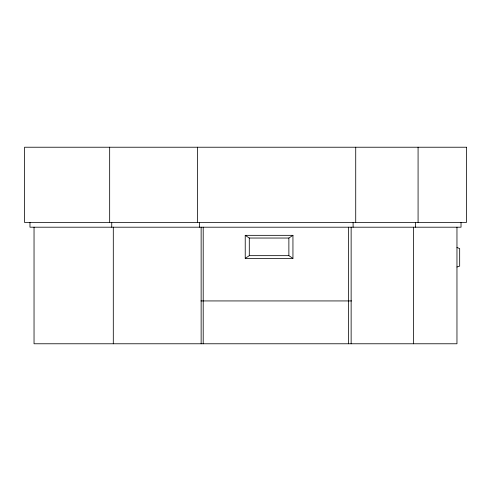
<?xml version="1.0" encoding="UTF-8"?>
<svg xmlns="http://www.w3.org/2000/svg" width="491" height="491" viewBox="0 0 491 491"><rect width="100%" height="100%" fill="white"/><g stroke="black" fill="none" stroke-linecap="round" stroke-linejoin="round"><path stroke-width="0.74" d="M245.23 258.376L249.293 255.664L288.874 255.664L292.943 258.376L292.943 235.336L245.23 235.336L245.23 258.376L292.943 258.376M245.23 235.336L249.293 238.043L288.874 238.043L292.943 235.336M456.961 267.018L459.674 266.116L459.674 248.489L456.961 247.587M200.917 300.934L351.562 300.934M461.031 222.454L461.031 227.198L29.969 227.198L29.969 222.454M456.961 227.198L456.961 343.774L34.039 343.774L34.039 227.198M418.08 147.226L418.08 222.454M415.46 222.454L415.46 227.198M413.496 227.198L413.496 343.774M355.723 147.226L355.723 222.454M353.103 222.454L353.103 227.198M351.139 227.198L351.139 343.774M348.518 227.198L348.518 343.774M288.874 238.043L288.874 255.664M249.293 238.043L249.293 255.664M203.206 227.198L203.206 343.774M201.138 227.198L201.138 343.774M199.579 222.454L199.579 227.198M197.511 147.226L197.511 222.454M113.298 227.198L113.298 343.774M111.745 222.454L111.745 227.198M109.671 147.226L109.671 222.454M466.45 147.226L24.55 147.226L24.55 222.454L466.45 222.454L466.45 147.226"/></g></svg>
